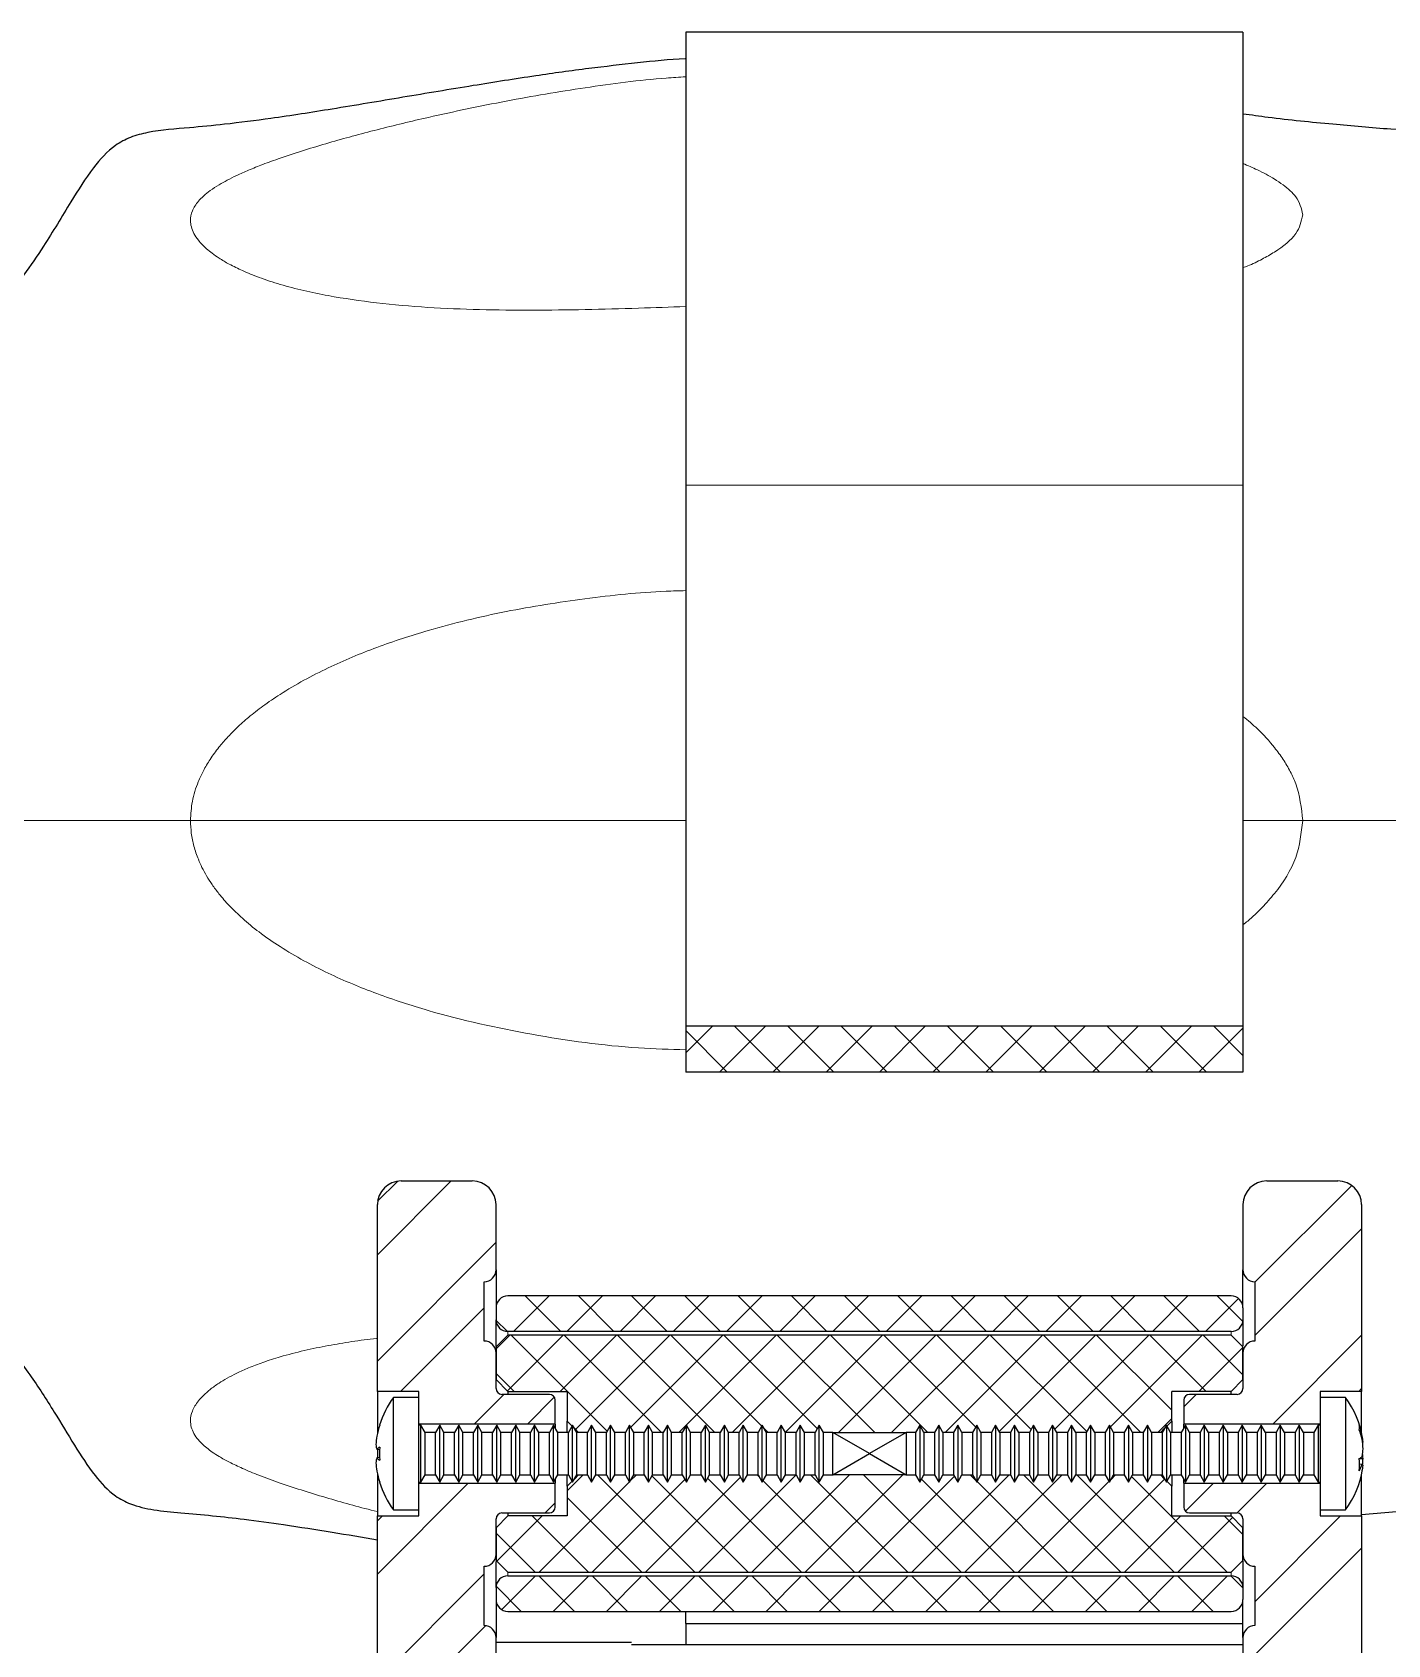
# Model space of a CAD drawing. Header units: millimetres. Extents: x 147 to 1155, y 137 to 770.
# Drawn here: x 946.9 to 1061.3, y 603.1 to 739.1 of the extents above; entities that cross this region are included whole.
import ezdxf

# ---------------------------------------------------------------- set-up
doc = ezdxf.new("R2010")
doc.units = ezdxf.units.MM
doc.linetypes.add('SLD-Solid', pattern=[0])
doc.layers.add('CHEIA', color=7, linetype='Continuous')

# ---------------------------------------------------------------- blocks, each defined once
blk = doc.blocks.new('SW_HATCH_0')
at = {"color": 0, "linetype": 'SLD-Solid', "lineweight": 18}
for p, q in [((17.83, 31.3), (20.08, 33.55)), ((21.34, 29.68), (17.83, 33.18)), ((20.69, 29.68), (24.57, 33.55)), ((25.83, 29.68), (21.96, 33.55)), ((25.19, 29.68), (29.06, 33.55)), ((30.32, 29.68), (26.45, 33.55)), ((29.68, 29.68), (33.55, 33.55)), ((34.81, 29.68), (30.94, 33.55)), ((34.17, 29.68), (38.04, 33.55)), ((39.3, 29.68), (35.43, 33.55)), ((38.66, 29.68), (42.53, 33.55)), ((43.79, 29.68), (39.92, 33.55)), ((43.15, 29.68), (47.02, 33.55)), ((48.28, 29.68), (44.41, 33.55)), ((47.64, 29.68), (51.51, 33.55)), ((52.77, 29.68), (48.9, 33.55)), ((52.13, 29.68), (56, 33.55)), ((57.26, 29.68), (53.39, 33.55)), ((56.62, 29.68), (60.49, 33.55)), ((61.75, 29.68), (57.88, 33.55)), ((61.11, 29.68), (64.83, 33.4)), ((64.83, 31.08), (62.37, 33.55)), ((-8.17, 14.28), (-1.95, 20.5)), ((-8.15, 18.79), (-6.46, 20.48)), ((65.83, 11.95), (74, 20.12)), ((65.83, 7.46), (74.83, 16.46)), ((-8.17, 5.3), (1.83, 15.3)), ((-6.23, 2.75), (0.83, 9.81)), ((3.31, 7.8), (6.31, 10.8)), ((7.29, 7.8), (4.29, 10.8)), ((7.8, 7.8), (10.8, 10.8)), ((11.78, 7.8), (8.78, 10.8)), ((12.29, 7.8), (15.29, 10.8)), ((16.27, 7.8), (13.27, 10.8)), ((16.78, 7.8), (19.78, 10.8)), ((20.76, 7.8), (17.76, 10.8)), ((21.27, 7.8), (24.27, 10.8)), ((25.25, 7.8), (22.25, 10.8)), ((25.76, 7.8), (28.76, 10.8)), ((29.74, 7.8), (26.74, 10.8)), ((30.25, 7.8), (33.25, 10.8)), ((34.23, 7.8), (31.23, 10.8)), ((34.74, 7.8), (37.74, 10.8)), ((38.72, 7.8), (35.72, 10.8)), ((39.23, 7.8), (42.23, 10.8)), ((43.21, 7.8), (40.21, 10.8)), ((43.72, 7.8), (46.72, 10.8)), ((47.7, 7.8), (44.7, 10.8)), ((48.21, 7.8), (51.21, 10.8)), ((52.19, 7.8), (49.19, 10.8)), ((52.7, 7.8), (55.7, 10.8)), ((56.68, 7.8), (53.68, 10.8)), ((57.19, 7.8), (60.19, 10.8)), ((61.17, 7.8), (58.17, 10.8)), ((61.68, 7.8), (64.46, 10.58)), ((64.82, 8.65), (62.66, 10.8)), ((2.8, 7.8), (1.83, 8.77)), ((1.83, 6.32), (3.01, 7.5)), ((2.79, 2.79), (7.5, 7.5)), ((11.2, -0.6), (3.1, 7.5)), ((7.24, 2.75), (11.99, 7.5)), ((15.8, -0.71), (7.59, 7.5)), ((8.53, -0.45), (16.48, 7.5)), ((20.29, -0.71), (12.08, 7.5)), ((13.19, -0.28), (20.97, 7.5)), ((24.25, -0.17), (16.57, 7.5)), ((17.25, -0.71), (25.46, 7.5)), ((28.93, -0.37), (21.06, 7.5)), ((21.74, -0.71), (29.95, 7.5)), ((33.8, -0.75), (25.55, 7.5)), ((26.24, -0.7), (34.44, 7.5)), ((38.25, -0.71), (30.04, 7.5)), ((30.68, -0.75), (38.93, 7.5)), ((42.28, -0.25), (34.53, 7.5)), ((35.17, -0.75), (43.42, 7.5)), ((46.97, -0.45), (39.02, 7.5)), ((39.7, -0.71), (47.91, 7.5)), ((51.66, -0.64), (43.51, 7.5)), ((44.27, -0.63), (52.4, 7.5)), ((56.21, -0.71), (48, 7.5)), ((48.96, -0.43), (56.89, 7.5)), ((58.83, 1.16), (52.49, 7.5)), ((53.65, -0.23), (61.38, 7.5)), ((61.73, 2.75), (56.98, 7.5)), ((64.83, 4.14), (61.47, 7.5)), ((67.35, 0), (74.83, 7.48)), ((61.12, 2.75), (64.83, 6.46)), ((3.36, 2.75), (1.83, 4.28)), ((74.59, 2.75), (74.83, 2.99)), ((0, 0), (2.5, 2.5)), ((4.49, 0), (6.75, 2.26)), ((59.83, 1.46), (60.87, 2.5)), ((57.66, -0.71), (58.83, 0.46)), ((24.78, -0.71), (24.45, -0.38)), ((42.74, -0.71), (42.7, -0.66)), ((53.17, -0.71), (53.28, -0.6)), ((-8.17, -12.66), (-0.51, -5)), ((5.46, -12.5), (13.08, -4.88)), ((7.83, -5.64), (9.18, -4.29)), ((9.95, -12.5), (17.77, -4.68)), ((18.61, -12.5), (10.4, -4.29)), ((13.13, -4.83), (13.67, -4.29)), ((14.44, -12.5), (22.45, -4.49)), ((23.1, -12.5), (14.99, -4.39)), ((18.93, -12.5), (27.14, -4.29)), ((27.59, -12.5), (19.67, -4.58)), ((23.42, -12.5), (31.67, -4.25)), ((24.03, -4.45), (23.87, -4.29)), ((32.08, -12.5), (24.36, -4.78)), ((27.91, -12.5), (36.16, -4.25)), ((36.57, -12.5), (28.36, -4.29)), ((32.4, -12.5), (40.49, -4.41)), ((41.06, -12.5), (32.81, -4.25)), ((36.89, -12.5), (45.1, -4.29)), ((45.55, -12.5), (37.71, -4.66)), ((41.38, -12.5), (49.59, -4.29)), ((42.27, -4.73), (41.83, -4.29)), ((50.04, -12.5), (42.4, -4.85)), ((45.87, -12.5), (53.53, -4.84)), ((54.53, -12.5), (46.32, -4.29)), ((50.36, -12.5), (58.22, -4.64)), ((59.02, -12.5), (50.81, -4.29)), ((53.71, -4.67), (54.08, -4.29)), ((63.51, -12.5), (55.44, -4.43)), ((59.99, -7.36), (62.35, -5)), ((64.34, -7.5), (66.84, -5)), ((5.97, -7.5), (6.83, -6.64)), ((14.12, -12.5), (7.83, -6.21)), ((-8.17, -8.17), (-7.75, -7.75)), ((1.9, -11.57), (5.72, -7.75)), ((9.63, -12.5), (4.88, -7.75)), ((54.85, -12.5), (59.6, -7.75)), ((59.34, -12.5), (63.96, -7.88)), ((64.83, -9.33), (63.25, -7.75)), ((65.83, -14.99), (73.07, -7.75)), ((5.14, -12.5), (1.83, -9.19)), ((64.83, -20.48), (74.83, -10.48)), ((-8.17, -21.64), (0.83, -12.64)), ((2.31, -15.65), (5.16, -12.8)), ((8.44, -15.8), (5.44, -12.8)), ((6.65, -15.8), (9.65, -12.8)), ((12.93, -15.8), (9.93, -12.8)), ((11.14, -15.8), (14.14, -12.8)), ((17.42, -15.8), (14.42, -12.8)), ((15.63, -15.8), (18.63, -12.8)), ((21.91, -15.8), (18.91, -12.8)), ((20.12, -15.8), (23.12, -12.8)), ((26.4, -15.8), (23.4, -12.8)), ((24.61, -15.8), (27.61, -12.8)), ((30.89, -15.8), (27.89, -12.8)), ((29.1, -15.8), (32.1, -12.8)), ((35.38, -15.8), (32.38, -12.8)), ((33.59, -15.8), (36.59, -12.8)), ((39.87, -15.8), (36.87, -12.8)), ((38.08, -15.8), (41.08, -12.8)), ((44.36, -15.8), (41.36, -12.8)), ((42.57, -15.8), (45.57, -12.8)), ((48.85, -15.8), (45.85, -12.8)), ((47.06, -15.8), (50.06, -12.8)), ((53.34, -15.8), (50.34, -12.8)), ((51.55, -15.8), (54.55, -12.8)), ((57.83, -15.8), (54.83, -12.8)), ((56.04, -15.8), (59.04, -12.8)), ((62.32, -15.8), (59.32, -12.8)), ((60.53, -15.8), (63.53, -12.8)), ((64.83, -13.82), (63.81, -12.8)), ((3.95, -15.8), (1.84, -13.69)), ((-8.17, -26.13), (0.95, -17.01)), ((64.83, -29.46), (74.83, -19.46)), ((64.83, -33.95), (74.83, -23.95)), ((-8.17, -35.11), (1.83, -25.11)), ((-8.17, -39.6), (1.83, -29.6)), ((64.83, -42.93), (74.83, -32.93)), ((64.83, -47.42), (74.83, -37.42)), ((-8.17, -48.58), (1.83, -38.58)), ((-8.17, -53.07), (1.83, -43.07)), ((65.83, -55.4), (74.83, -46.4)), ((64.83, -60.89), (74.83, -50.89)), ((-8.17, -62.05), (1.83, -52.05)), ((1.83, -56.54), (3.25, -55.12)), ((5.86, -58.12), (2.86, -55.12)), ((4.74, -58.12), (7.74, -55.12)), ((10.35, -58.12), (7.35, -55.12)), ((9.23, -58.12), (12.23, -55.12)), ((14.84, -58.12), (11.84, -55.12)), ((13.72, -58.12), (16.72, -55.12)), ((19.33, -58.12), (16.33, -55.12)), ((18.21, -58.12), (21.21, -55.12)), ((23.82, -58.12), (20.82, -55.12)), ((22.7, -58.12), (25.7, -55.12)), ((28.31, -58.12), (25.31, -55.12)), ((27.19, -58.12), (30.19, -55.12)), ((32.8, -58.12), (29.8, -55.12)), ((31.68, -58.12), (34.68, -55.12)), ((37.29, -58.12), (34.29, -55.12)), ((36.17, -58.12), (39.17, -55.12)), ((41.78, -58.12), (38.78, -55.12)), ((40.66, -58.12), (43.66, -55.12)), ((46.27, -58.12), (43.27, -55.12)), ((45.15, -58.12), (48.15, -55.12)), ((50.76, -58.12), (47.76, -55.12)), ((49.64, -58.12), (52.64, -55.12)), ((55.25, -58.12), (52.25, -55.12)), ((54.13, -58.12), (57.13, -55.12)), ((59.74, -58.12), (56.74, -55.12)), ((58.62, -58.12), (61.62, -55.12)), ((64.17, -58.06), (61.23, -55.12)), ((63.11, -58.12), (64.83, -56.4)), ((-4.8, -63.17), (0.83, -57.54)), ((1.83, -61.03), (4.44, -58.42)), ((4.18, -63.17), (8.93, -58.42)), ((14.35, -66.61), (6.16, -58.42)), ((7.83, -64.01), (13.42, -58.42)), ((10.05, -66.29), (17.91, -58.42)), ((18.86, -66.63), (10.65, -58.42)), ((14.73, -66.09), (22.4, -58.42)), ((23.35, -66.63), (15.14, -58.42)), ((18.68, -66.63), (26.89, -58.42)), ((27.4, -66.18), (19.63, -58.42)), ((23.17, -66.63), (31.38, -58.42)), ((32.37, -66.67), (24.12, -58.42)), ((27.78, -66.52), (35.87, -58.42)), ((36.82, -66.63), (28.61, -58.42)), ((32.11, -66.67), (40.36, -58.42)), ((40.75, -66.06), (33.1, -58.42)), ((36.64, -66.63), (44.85, -58.42)), ((45.43, -66.26), (37.59, -58.42)), ((41.13, -66.63), (49.34, -58.42)), ((50.12, -66.46), (42.08, -58.42)), ((45.81, -66.44), (53.83, -58.42)), ((54.78, -66.63), (46.57, -58.42)), ((50.5, -66.24), (58.32, -58.42)), ((58.57, -65.93), (51.06, -58.42)), ((55.19, -66.05), (62.81, -58.42)), ((60.3, -63.17), (55.55, -58.42)), ((64.31, -62.69), (60.04, -58.42)), ((6.42, -63.17), (2.25, -59)), ((62.55, -63.17), (64.83, -60.89)), ((71.53, -63.17), (74.83, -59.87)), ((1.43, -65.92), (3.93, -63.42)), ((59.83, -65.89), (62.3, -63.42)), ((68.78, -65.92), (71.33, -63.37)), ((5.92, -65.92), (6.83, -65.01)), ((9.66, -66.41), (7.83, -64.58)), ((14.19, -66.63), (14.54, -66.28)), ((41.31, -66.63), (40.87, -66.18)), ((54.6, -66.63), (55.11, -66.12)), ((6.89, -78.42), (14.62, -70.69)), ((7.83, -72.99), (10.61, -70.21)), ((17.18, -78.42), (8.97, -70.21)), ((11.38, -78.42), (19.3, -70.5)), ((21.67, -78.42), (13.46, -70.21)), ((14.96, -70.35), (15.1, -70.21)), ((15.87, -78.42), (23.99, -70.3)), ((26.16, -78.42), (18.14, -70.4)), ((20.36, -78.42), (28.57, -70.21)), ((30.65, -78.42), (22.82, -70.59)), ((24.85, -78.42), (33.1, -70.17)), ((27.42, -70.7), (26.93, -70.21)), ((29.34, -78.42), (37.34, -70.42)), ((39.63, -78.42), (31.38, -70.17)), ((33.83, -78.42), (42.03, -70.23)), ((44.12, -78.42), (35.87, -70.17)), ((38.32, -78.42), (46.53, -70.21)), ((40.44, -70.25), (40.4, -70.21)), ((48.61, -78.42), (40.86, -70.67)), ((42.81, -78.42), (51.02, -70.21)), ((53.1, -78.42), (44.89, -70.21)), ((47.3, -78.42), (55.07, -70.65)), ((57.59, -78.42), (49.38, -70.21)), ((62.08, -78.42), (53.9, -70.24)), ((-8.17, -80.01), (0.92, -70.92)), ((-4.67, -72.02), (-3.57, -70.92)), ((35.14, -78.42), (27.51, -70.79)), ((51.79, -78.42), (58.83, -71.38)), ((61.28, -73.42), (63.78, -70.92)), ((64.83, -74.36), (68.27, -70.92)), ((-8.17, -75.52), (-6.32, -73.67)), ((2.62, -78.21), (7.15, -73.67)), ((8.2, -78.42), (3.45, -73.67)), ((12.69, -78.42), (7.83, -73.56)), ((56.28, -78.42), (61.03, -73.67)), ((60.77, -78.42), (64.68, -74.52)), ((64.83, -76.68), (61.82, -73.67)), ((65.83, -82.34), (74.5, -73.67)), ((3.71, -78.42), (1.83, -76.54)), ((3.59, -81.72), (6.59, -78.72)), ((7.01, -81.72), (4.01, -78.72)), ((8.08, -81.72), (11.08, -78.72)), ((11.5, -81.72), (8.5, -78.72)), ((12.57, -81.72), (15.57, -78.72)), ((15.99, -81.72), (12.99, -78.72)), ((17.06, -81.72), (20.06, -78.72)), ((20.48, -81.72), (17.48, -78.72)), ((21.55, -81.72), (24.55, -78.72)), ((24.97, -81.72), (21.97, -78.72)), ((26.04, -81.72), (29.04, -78.72)), ((29.46, -81.72), (26.46, -78.72)), ((30.53, -81.72), (33.53, -78.72)), ((33.95, -81.72), (30.95, -78.72)), ((35.02, -81.72), (38.02, -78.72)), ((38.44, -81.72), (35.44, -78.72)), ((39.51, -81.72), (42.51, -78.72)), ((42.93, -81.72), (39.93, -78.72)), ((44, -81.72), (47, -78.72)), ((47.42, -81.72), (44.42, -78.72)), ((48.49, -81.72), (51.49, -78.72)), ((51.91, -81.72), (48.91, -78.72)), ((52.98, -81.72), (55.98, -78.72)), ((56.4, -81.72), (53.4, -78.72)), ((57.47, -81.72), (60.47, -78.72)), ((60.89, -81.72), (57.89, -78.72)), ((64.76, -81.1), (62.38, -78.72)), ((64.83, -87.83), (74.83, -77.83)), ((-8.15, -88.98), (0.83, -79.99)), ((61.96, -81.72), (64.6, -79.08)), ((2.44, -81.64), (1.91, -81.11)), ((19.95, -83.32), (21.55, -81.72)), ((22.08, -83.32), (20.48, -81.72)), ((24.44, -83.32), (26.04, -81.72)), ((26.57, -83.32), (24.97, -81.72)), ((28.93, -83.32), (30.53, -81.72)), ((31.06, -83.32), (29.46, -81.72)), ((33.42, -83.32), (35.02, -81.72)), ((35.55, -83.32), (33.95, -81.72)), ((37.91, -83.32), (39.51, -81.72)), ((40.04, -83.32), (38.44, -81.72)), ((42.4, -83.32), (44, -81.72)), ((44.53, -83.32), (42.93, -81.72)), ((46.89, -83.32), (48.49, -81.72)), ((49.02, -83.32), (47.42, -81.72)), ((51.38, -83.32), (52.98, -81.72)), ((53.51, -83.32), (51.91, -81.72)), ((55.87, -83.32), (57.47, -81.72)), ((58, -83.32), (56.4, -81.72)), ((60.36, -83.32), (61.96, -81.72)), ((62.49, -83.32), (60.89, -81.72)), ((-5.41, -90.72), (1.76, -83.55)), ((70.92, -90.72), (74.83, -86.81))]:
    blk.add_line(p, q, dxfattribs=at)

msp = doc.modelspace()

# ---------------------------------------------------------------- linework, layer by layer
at = {"color": 8, "linetype": 'SLD-Solid', "lineweight": 18}
for p, q in [((1002.05, 700.885), (1049.05, 700.885)), ((1054.09, 672.591), (1049.05, 672.591)), ((987.05, 629.492), (987.05, 629.192)), ((1048.05, 629.192), (1048.05, 629.492)), ((987.05, 609.192), (987.05, 608.892)), ((1048.05, 608.892), (1048.05, 609.192))]:
    msp.add_line(p, q, dxfattribs=at)
for points, knots in [([(1002.05, 735.318), (1001.502, 735.284), (998.661, 735.11), (993.596, 734.433), (986.894, 733.309), (981.779, 732.233), (978.179, 731.394), (976.036, 730.864), (973.958, 730.319), (971.91, 729.744), (969.872, 729.131), (968.009, 728.52), (966.44, 727.953), (965.219, 727.466), (964.216, 727.022), (963.393, 726.612), (962.64, 726.19), (961.966, 725.748), (961.384, 725.28), (960.83, 724.715), (960.398, 724.029), (960.245, 723.291), (960.334, 722.65), (960.556, 722.091), (960.881, 721.598), (961.258, 721.17), (961.647, 720.8), (962.124, 720.414), (962.753, 719.976), (963.592, 719.481), (964.713, 718.93), (966.142, 718.351), (968.51, 717.576), (971.815, 716.824), (976.002, 716.213), (981.705, 715.717), (989.078, 715.578), (996.369, 715.735), (1000.726, 715.892), (1002.05, 715.939)], [0, 0, 0, 0, 0.0166663, 0.0864477, 0.1550484, 0.2237325, 0.2467601, 0.2698938, 0.2928416, 0.314695, 0.3381218, 0.3622524, 0.3802701, 0.3957863, 0.4092637, 0.4210576, 0.4314368, 0.4442761, 0.4556821, 0.4659004, 0.4835965, 0.5001718, 0.5110406, 0.5222974, 0.5341534, 0.5417046, 0.5498807, 0.5587735, 0.5685015, 0.5818242, 0.5973926, 0.615796, 0.637852, 0.6847732, 0.7295923, 0.7757818, 0.8674511, 0.9597125, 1, 1, 1, 1]), ([(1054.09, 723.665), (1053.975, 724.193), (1053.819, 724.907), (1053.038, 725.719), (1052.436, 726.219), (1051.533, 726.818), (1050.419, 727.425), (1049.462, 727.828), (1049.05, 728.002)], [0, 0, 0, 0, 0.3030684, 0.4106394, 0.5236965, 0.6435269, 0.84676, 1, 1, 1, 1]), ([(1049.05, 719.21), (1049.185, 719.262), (1049.754, 719.479), (1050.657, 719.92), (1052.151, 720.776), (1053.706, 722.003), (1053.967, 723.132), (1054.09, 723.665)], [0, 0, 0, 0, 0.0491907, 0.2078758, 0.3590783, 0.6975728, 1, 1, 1, 1]), ([(1002.05, 691.979), (1001.497, 691.965), (998.65, 691.895), (993.58, 691.35), (986.877, 690.3), (981.758, 689.067), (978.154, 687.955), (976.011, 687.208), (973.921, 686.388), (971.864, 685.468), (969.829, 684.435), (967.988, 683.351), (966.439, 682.293), (965.222, 681.344), (964.216, 680.447), (963.384, 679.599), (962.627, 678.718), (961.953, 677.793), (961.374, 676.819), (960.828, 675.653), (960.381, 674.252), (960.315, 673.133), (960.282, 672.591)], [0, 0, 0, 0, 0.0336269, 0.1732432, 0.3104221, 0.4477546, 0.4941045, 0.5403715, 0.5859804, 0.6307214, 0.6774699, 0.7246826, 0.7604118, 0.7913435, 0.8183765, 0.8422143, 0.8633983, 0.8889124, 0.9116384, 0.9320828, 0.9671337, 1, 1, 1, 1]), ([(1054.09, 672.591), (1053.975, 673.651), (1053.82, 675.087), (1053.042, 676.745), (1052.442, 677.766), (1051.543, 678.989), (1050.428, 680.233), (1049.467, 681.03), (1049.05, 681.376)], [0, 0, 0, 0, 0.3023426, 0.4097138, 0.5225373, 0.6420726, 0.8447262, 1, 1, 1, 1]), ([(960.282, 672.59), (959.636, 672.59), (958.421, 672.59), (956.7, 672.59), (955.162, 672.59), (953.604, 672.589), (952.1, 672.589), (950.495, 672.589), (948.732, 672.588), (946.585, 672.588), (943.936, 672.587), (940.508, 672.587), (936.419, 672.586), (931.795, 672.585), (926.981, 672.588), (923.837, 672.548), (922.306, 672.528)], [0, 0, 0, 0, 0.0366036, 0.0687358, 0.0977221, 0.1257894, 0.1677111, 0.2214004, 0.2910673, 0.3627401, 0.4434384, 0.5329364, 0.6341783, 0.7501387, 0.8783071, 1, 1, 1, 1]), ([(1002.05, 672.591), (1001.464, 672.591), (999.186, 672.591), (995.102, 672.591), (989.559, 672.591), (983.533, 672.591), (977.697, 672.591), (972.512, 672.591), (968.412, 672.59), (965.082, 672.59), (962.473, 672.59), (960.954, 672.59), (960.282, 672.59)], [0, 0, 0, 0, 0.0417477, 0.1623544, 0.2921646, 0.4394011, 0.5962976, 0.7130902, 0.8132493, 0.8915247, 0.9520422, 1, 1, 1, 1]), ([(960.282, 672.59), (960.297, 672.232), (960.325, 671.503), (960.555, 670.403), (960.877, 669.443), (961.254, 668.615), (961.642, 667.902), (962.118, 667.159), (962.749, 666.313), (963.591, 665.352), (964.714, 664.265), (966.142, 663.098), (968.506, 661.462), (971.818, 659.672), (976.022, 657.924), (981.726, 656.059), (989.09, 654.444), (996.368, 653.424), (1000.726, 653.296), (1002.05, 653.257)], [0, 0, 0, 0, 0.0217533, 0.0442713, 0.0679806, 0.0831159, 0.0994786, 0.1172566, 0.136691, 0.1635629, 0.1947866, 0.2315361, 0.2754222, 0.3693474, 0.4596916, 0.5523195, 0.7348394, 0.9194032, 1, 1, 1, 1]), ([(1049.05, 663.793), (1049.186, 663.899), (1049.756, 664.347), (1050.658, 665.221), (1052.152, 666.904), (1053.705, 669.29), (1053.967, 671.533), (1054.09, 672.591)], [0, 0, 0, 0, 0.0494907, 0.2081137, 0.3589609, 0.6975853, 1, 1, 1, 1]), ([(1103.899, 672.587), (1101.749, 672.587), (1097.756, 672.587), (1092.209, 672.588), (1087.509, 672.589), (1083.578, 672.589), (1080.154, 672.59), (1077.252, 672.59), (1074.861, 672.59), (1073.136, 672.59), (1071.701, 672.591), (1070.472, 672.591), (1069.171, 672.591), (1067.977, 672.591), (1066.721, 672.591), (1065.342, 672.591), (1062.881, 672.591), (1059.107, 672.591), (1055.855, 672.591), (1054.09, 672.591)], [0, 0, 0, 0, 0.137587, 0.2556088, 0.3556659, 0.4393586, 0.5082872, 0.5761233, 0.6265149, 0.6625863, 0.6874627, 0.7186338, 0.7401959, 0.7607422, 0.7819827, 0.8052951, 0.8318241, 0.9087285, 1, 1, 1, 1]), ([(976.05, 628.92), (976.027, 628.918), (975.295, 628.844), (973.907, 628.649), (971.862, 628.314), (969.84, 627.896), (967.997, 627.418), (966.442, 626.918), (965.221, 626.452), (964.215, 626.001), (963.387, 625.569), (962.632, 625.115), (961.959, 624.635), (961.38, 624.129), (960.83, 623.526), (960.4, 622.808), (960.246, 622.061), (960.331, 621.426), (960.555, 620.88), (960.882, 620.411), (961.262, 620.01), (961.652, 619.666), (962.132, 619.308), (962.761, 618.904), (963.598, 618.444), (964.713, 617.914), (966.141, 617.324), (968.526, 616.453), (971.86, 615.425), (974.644, 614.642), (976.045, 614.305), (976.05, 614.304)], [0, 0, 0, 0, 0.00163846, 0.05126235, 0.0989663, 0.14942528, 0.2008887, 0.23989404, 0.2735682, 0.30290471, 0.32867426, 0.3514649, 0.3791963, 0.40386925, 0.42602292, 0.46407541, 0.49973382, 0.52354584, 0.54821466, 0.57420521, 0.59061605, 0.60841831, 0.62780777, 0.64904038, 0.67765698, 0.71129155, 0.75121794, 0.79922418, 0.90241123, 0.99964873, 1, 1, 1, 1])]:
    msp.add_open_spline(points, degree=3, knots=knots, dxfattribs=at)
at = {"layer": 'CHEIA', "color": 3}
for p, q in [((1049.05, 739.075), (1002.05, 739.075)), ((1002.05, 739.075), (1002.05, 700.885)), ((1049.05, 739.075), (1049.05, 700.885)), ((1002.05, 700.885), (1002.05, 655.237)), ((1049.05, 700.885), (1049.05, 655.237)), ((1049.05, 655.237), (1002.05, 655.237)), ((1002.05, 655.237), (1002.05, 651.367)), ((1049.05, 655.237), (1049.05, 651.367)), ((1049.05, 651.367), (1002.05, 651.367)), ((978.05, 642.192), (984.05, 642.192)), ((1051.05, 642.192), (1057.05, 642.192)), ((976.05, 624.442), (976.05, 640.192)), ((986.05, 634.692), (986.05, 640.192)), ((1049.05, 640.192), (1049.05, 634.692)), ((1059.05, 640.192), (1059.05, 624.442)), ((986.05, 634.692), (986.05, 631.41)), ((1049.05, 631.492), (1049.05, 634.692)), ((985.05, 628.692), (985.05, 633.692)), ((1048.05, 632.492), (987.05, 632.492)), ((1050.05, 633.692), (1050.05, 628.692)), ((986.05, 631.492), (986.05, 630.492)), ((1049.05, 631.492), (1049.05, 630.492)), ((986.05, 628.242), (986.05, 630.492)), ((1049.05, 630.492), (1049.05, 628.285)), ((987.05, 629.192), (986.05, 628.192)), ((1048.05, 629.492), (987.05, 629.492)), ((1048.05, 629.192), (987.05, 629.192)), ((1049.05, 628.192), (1048.05, 629.192)), ((986.05, 628.192), (986.05, 625.442)), ((986.05, 624.692), (986.05, 627.692)), ((1049.05, 625.442), (1049.05, 628.192)), ((1049.05, 627.692), (1049.05, 624.692)), ((979.55, 624.442), (976.05, 624.442)), ((976.05, 624.442), (976.05, 620.921)), ((979.55, 623.942), (979.55, 624.442)), ((986.05, 625.442), (987.05, 624.442)), ((987.05, 624.442), (987.05, 624.192)), ((987.05, 624.442), (992.05, 624.442)), ((992.05, 624.442), (992.05, 621.942)), ((1048.05, 624.442), (1043.05, 624.442)), ((1043.05, 621.942), (1043.05, 624.442)), ((1048.05, 624.442), (1049.05, 625.442)), ((1048.05, 624.192), (1048.05, 624.442)), ((1059.05, 624.442), (1055.55, 624.442)), ((1055.55, 624.442), (1055.55, 623.942)), ((1059.05, 620.969), (1059.05, 624.442)), ((979.55, 623.942), (977.413, 623.942)), ((977.413, 619.192), (977.413, 623.942)), ((979.55, 619.192), (979.55, 623.942)), ((990.55, 624.192), (986.55, 624.192)), ((991.05, 621.692), (991.05, 623.692)), ((1044.05, 623.692), (1044.05, 621.692)), ((1048.55, 624.192), (1044.55, 624.192)), ((1057.687, 623.942), (1055.55, 623.942)), ((1055.55, 623.942), (1055.55, 614.442)), ((1057.687, 623.942), (1057.687, 614.442)), ((976.242, 621.6), (976.222, 621.602)), ((991.05, 621.692), (979.55, 621.692)), ((979.71, 621.592), (979.55, 621.592)), ((980.062, 620.982), (979.71, 621.592)), ((979.71, 619.192), (979.71, 621.592)), ((981.31, 621.592), (980.958, 620.982)), ((981.662, 620.982), (981.31, 621.592)), ((981.31, 619.192), (981.31, 621.592)), ((982.91, 621.592), (982.558, 620.982)), ((983.262, 620.982), (982.91, 621.592)), ((982.91, 619.192), (982.91, 621.592)), ((984.51, 621.592), (984.158, 620.982)), ((984.862, 620.982), (984.51, 621.592)), ((984.51, 619.192), (984.51, 621.592)), ((986.11, 621.592), (985.758, 620.982)), ((986.462, 620.982), (986.11, 621.592)), ((986.11, 619.192), (986.11, 621.592)), ((987.71, 621.592), (987.358, 620.982)), ((988.062, 620.982), (987.71, 621.592)), ((987.71, 619.192), (987.71, 621.592)), ((989.31, 621.592), (988.958, 620.982)), ((989.662, 620.982), (989.31, 621.592)), ((989.31, 619.192), (989.31, 621.592)), ((990.91, 621.592), (990.558, 620.982)), ((991.262, 620.982), (990.91, 621.592)), ((990.91, 619.192), (990.91, 621.592)), ((991.05, 621.692), (991.05, 621.349)), ((992.05, 621.942), (992.47, 621.522)), ((992.05, 620.982), (992.05, 621.942)), ((992.51, 621.592), (992.158, 620.982)), ((992.862, 620.982), (992.51, 621.592)), ((992.51, 619.192), (992.51, 621.592)), ((994.11, 621.592), (993.758, 620.982)), ((994.462, 620.982), (994.11, 621.592)), ((994.11, 619.192), (994.11, 621.592)), ((995.71, 621.592), (995.358, 620.982)), ((996.062, 620.982), (995.71, 621.592)), ((995.71, 619.192), (995.71, 621.592)), ((997.31, 621.592), (996.958, 620.982)), ((997.662, 620.982), (997.31, 621.592)), ((997.31, 619.192), (997.31, 621.592)), ((998.91, 621.592), (998.558, 620.982)), ((999.262, 620.982), (998.91, 621.592)), ((998.91, 619.192), (998.91, 621.592)), ((1000.51, 621.592), (1000.158, 620.982)), ((1000.862, 620.982), (1000.51, 621.592)), ((1000.51, 619.192), (1000.51, 621.592)), ((1002.11, 621.592), (1001.758, 620.982)), ((1002.462, 620.982), (1002.11, 621.592)), ((1002.11, 619.192), (1002.11, 621.592)), ((1003.71, 621.592), (1003.358, 620.982)), ((1004.062, 620.982), (1003.71, 621.592)), ((1003.71, 619.192), (1003.71, 621.592)), ((1005.31, 621.592), (1004.958, 620.982)), ((1005.662, 620.982), (1005.31, 621.592)), ((1005.31, 619.192), (1005.31, 621.592)), ((1006.91, 621.592), (1006.558, 620.982)), ((1007.262, 620.982), (1006.91, 621.592)), ((1006.91, 619.192), (1006.91, 621.592)), ((1008.51, 621.592), (1008.158, 620.982)), ((1008.862, 620.982), (1008.51, 621.592)), ((1008.51, 619.192), (1008.51, 621.592)), ((1010.11, 621.592), (1009.758, 620.982)), ((1010.462, 620.982), (1010.11, 621.592)), ((1010.11, 619.192), (1010.11, 621.592)), ((1011.71, 621.592), (1011.358, 620.982)), ((1012.062, 620.982), (1011.71, 621.592)), ((1011.71, 619.192), (1011.71, 621.592)), ((1013.31, 621.592), (1012.958, 620.982)), ((1013.662, 620.982), (1013.31, 621.592)), ((1013.31, 619.192), (1013.31, 621.592)), ((1021.79, 621.592), (1021.438, 620.982)), ((1022.142, 620.982), (1021.79, 621.592)), ((1021.79, 621.592), (1021.79, 616.792)), ((1023.39, 621.592), (1023.038, 620.982)), ((1023.742, 620.982), (1023.39, 621.592)), ((1023.39, 621.592), (1023.39, 616.792)), ((1024.99, 621.592), (1024.638, 620.982)), ((1025.342, 620.982), (1024.99, 621.592)), ((1024.99, 621.592), (1024.99, 616.792)), ((1026.59, 621.592), (1026.238, 620.982)), ((1026.942, 620.982), (1026.59, 621.592)), ((1026.59, 621.592), (1026.59, 616.792)), ((1028.19, 621.592), (1027.838, 620.982)), ((1028.542, 620.982), (1028.19, 621.592)), ((1028.19, 621.592), (1028.19, 616.792)), ((1029.79, 621.592), (1029.438, 620.982)), ((1030.142, 620.982), (1029.79, 621.592)), ((1029.79, 621.592), (1029.79, 616.792)), ((1031.39, 621.592), (1031.038, 620.982)), ((1031.742, 620.982), (1031.39, 621.592)), ((1031.39, 621.592), (1031.39, 616.792)), ((1032.99, 621.592), (1032.638, 620.982)), ((1033.342, 620.982), (1032.99, 621.592)), ((1032.99, 621.592), (1032.99, 616.792)), ((1034.59, 621.592), (1034.238, 620.982)), ((1034.942, 620.982), (1034.59, 621.592)), ((1034.59, 621.592), (1034.59, 616.792)), ((1036.19, 621.592), (1035.838, 620.982)), ((1036.542, 620.982), (1036.19, 621.592)), ((1036.19, 621.592), (1036.19, 616.792)), ((1037.79, 621.592), (1037.438, 620.982)), ((1038.142, 620.982), (1037.79, 621.592)), ((1037.79, 621.592), (1037.79, 616.792)), ((1039.39, 621.592), (1039.038, 620.982)), ((1039.742, 620.982), (1039.39, 621.592)), ((1039.39, 621.592), (1039.39, 616.792)), ((1040.99, 621.592), (1040.638, 620.982)), ((1041.342, 620.982), (1040.99, 621.592)), ((1040.99, 621.592), (1040.99, 616.792)), ((1042.59, 621.592), (1042.238, 620.982)), ((1042.942, 620.982), (1042.59, 621.592)), ((1042.59, 621.592), (1042.59, 616.792)), ((1042.63, 621.522), (1043.05, 621.942)), ((1043.05, 621.942), (1043.05, 620.982)), ((1044.19, 621.592), (1043.838, 620.982)), ((1044.05, 621.349), (1044.05, 621.692)), ((1055.55, 621.692), (1044.05, 621.692)), ((1044.542, 620.982), (1044.19, 621.592)), ((1044.19, 621.592), (1044.19, 616.792)), ((1045.79, 621.592), (1045.438, 620.982)), ((1046.142, 620.982), (1045.79, 621.592)), ((1045.79, 621.592), (1045.79, 616.792)), ((1047.39, 621.592), (1047.038, 620.982)), ((1047.742, 620.982), (1047.39, 621.592)), ((1047.39, 621.592), (1047.39, 616.792)), ((1048.99, 621.592), (1048.638, 620.982)), ((1049.342, 620.982), (1048.99, 621.592)), ((1048.99, 621.592), (1048.99, 616.792)), ((1050.59, 621.592), (1050.238, 620.982)), ((1050.942, 620.982), (1050.59, 621.592)), ((1050.59, 621.592), (1050.59, 616.792)), ((1052.19, 621.592), (1051.838, 620.982)), ((1052.542, 620.982), (1052.19, 621.592)), ((1052.19, 621.592), (1052.19, 616.792)), ((1053.79, 621.592), (1053.438, 620.982)), ((1054.142, 620.982), (1053.79, 621.592)), ((1053.79, 621.592), (1053.79, 616.792)), ((1055.39, 621.592), (1055.038, 620.982)), ((1055.55, 621.592), (1055.39, 621.592)), ((1055.39, 621.592), (1055.39, 616.792)), ((980.958, 620.982), (980.062, 620.982)), ((980.062, 619.192), (980.062, 620.982)), ((980.958, 619.192), (980.958, 620.982)), ((982.558, 620.982), (981.662, 620.982)), ((981.662, 619.192), (981.662, 620.982)), ((982.558, 619.192), (982.558, 620.982)), ((984.158, 620.982), (983.262, 620.982)), ((983.262, 619.192), (983.262, 620.982)), ((984.158, 619.192), (984.158, 620.982)), ((985.758, 620.982), (984.862, 620.982)), ((984.862, 619.192), (984.862, 620.982)), ((985.758, 619.192), (985.758, 620.982)), ((987.358, 620.982), (986.462, 620.982)), ((986.462, 619.192), (986.462, 620.982)), ((987.358, 619.192), (987.358, 620.982)), ((988.958, 620.982), (988.062, 620.982)), ((988.062, 619.192), (988.062, 620.982)), ((988.958, 619.192), (988.958, 620.982)), ((990.558, 620.982), (989.662, 620.982)), ((989.662, 619.192), (989.662, 620.982)), ((990.558, 619.192), (990.558, 620.982)), ((992.158, 620.982), (991.262, 620.982)), ((991.262, 619.192), (991.262, 620.982)), ((992.158, 619.192), (992.158, 620.982)), ((992.66, 621.331), (993.01, 620.982)), ((993.758, 620.982), (992.862, 620.982)), ((992.862, 619.192), (992.862, 620.982)), ((993.758, 619.192), (993.758, 620.982)), ((995.358, 620.982), (994.462, 620.982)), ((994.462, 619.192), (994.462, 620.982)), ((995.358, 619.192), (995.358, 620.982)), ((996.958, 620.982), (996.062, 620.982)), ((996.062, 619.192), (996.062, 620.982)), ((996.958, 619.192), (996.958, 620.982)), ((998.558, 620.982), (997.662, 620.982)), ((997.662, 619.192), (997.662, 620.982)), ((998.558, 619.192), (998.558, 620.982)), ((1000.158, 620.982), (999.262, 620.982)), ((999.262, 619.192), (999.262, 620.982)), ((1000.158, 619.192), (1000.158, 620.982)), ((1001.758, 620.982), (1000.862, 620.982)), ((1000.862, 619.192), (1000.862, 620.982)), ((1001.758, 619.192), (1001.758, 620.982)), ((1003.358, 620.982), (1002.462, 620.982)), ((1002.462, 619.192), (1002.462, 620.982)), ((1003.358, 619.192), (1003.358, 620.982)), ((1004.958, 620.982), (1004.062, 620.982)), ((1004.062, 619.192), (1004.062, 620.982)), ((1004.958, 619.192), (1004.958, 620.982)), ((1006.558, 620.982), (1005.662, 620.982)), ((1005.662, 619.192), (1005.662, 620.982)), ((1006.558, 619.192), (1006.558, 620.982)), ((1008.158, 620.982), (1007.262, 620.982)), ((1007.262, 619.192), (1007.262, 620.982)), ((1008.158, 619.192), (1008.158, 620.982)), ((1009.758, 620.982), (1008.862, 620.982)), ((1008.862, 619.192), (1008.862, 620.982)), ((1009.758, 619.192), (1009.758, 620.982)), ((1011.358, 620.982), (1010.462, 620.982)), ((1010.462, 619.192), (1010.462, 620.982)), ((1011.358, 619.192), (1011.358, 620.982)), ((1012.958, 620.982), (1012.062, 620.982)), ((1012.062, 619.192), (1012.062, 620.982)), ((1012.958, 619.192), (1012.958, 620.982)), ((1014.45, 620.982), (1013.662, 620.982)), ((1013.662, 619.192), (1013.662, 620.982)), ((1017.55, 619.192), (1014.45, 620.982)), ((1014.45, 619.192), (1014.45, 620.982)), ((1020.581, 620.942), (1014.519, 620.942)), ((1020.65, 620.982), (1017.55, 619.192)), ((1021.438, 620.982), (1020.65, 620.982)), ((1020.65, 620.982), (1020.65, 617.402)), ((1021.438, 620.982), (1021.438, 617.402)), ((1023.038, 620.982), (1022.142, 620.982)), ((1022.142, 620.982), (1022.142, 617.402)), ((1023.038, 620.982), (1023.038, 617.402)), ((1024.638, 620.982), (1023.742, 620.982)), ((1023.742, 620.982), (1023.742, 617.402)), ((1024.638, 620.982), (1024.638, 617.402)), ((1026.238, 620.982), (1025.342, 620.982)), ((1025.342, 620.982), (1025.342, 617.402)), ((1026.238, 620.982), (1026.238, 617.402)), ((1027.838, 620.982), (1026.942, 620.982)), ((1026.942, 620.982), (1026.942, 617.402)), ((1027.838, 620.982), (1027.838, 617.402)), ((1029.438, 620.982), (1028.542, 620.982)), ((1028.542, 620.982), (1028.542, 617.402)), ((1029.438, 620.982), (1029.438, 617.402)), ((1031.038, 620.982), (1030.142, 620.982)), ((1030.142, 620.982), (1030.142, 617.402)), ((1031.038, 620.982), (1031.038, 617.402)), ((1032.638, 620.982), (1031.742, 620.982)), ((1031.742, 620.982), (1031.742, 617.402)), ((1032.638, 620.982), (1032.638, 617.402)), ((1034.238, 620.982), (1033.342, 620.982)), ((1033.342, 620.982), (1033.342, 617.402)), ((1034.238, 620.982), (1034.238, 617.402)), ((1035.838, 620.982), (1034.942, 620.982)), ((1034.942, 620.982), (1034.942, 617.402)), ((1035.838, 620.982), (1035.838, 617.402)), ((1037.438, 620.982), (1036.542, 620.982)), ((1036.542, 620.982), (1036.542, 617.402)), ((1037.438, 620.982), (1037.438, 617.402)), ((1039.038, 620.982), (1038.142, 620.982)), ((1038.142, 620.982), (1038.142, 617.402)), ((1039.038, 620.982), (1039.038, 617.402)), ((1040.638, 620.982), (1039.742, 620.982)), ((1039.742, 620.982), (1039.742, 617.402)), ((1040.638, 620.982), (1040.638, 617.402)), ((1042.238, 620.982), (1041.342, 620.982)), ((1041.342, 620.982), (1041.342, 617.402)), ((1042.09, 620.982), (1042.44, 621.331)), ((1042.238, 620.982), (1042.238, 617.402)), ((1043.838, 620.982), (1042.942, 620.982)), ((1042.942, 620.982), (1042.942, 617.402)), ((1043.838, 620.982), (1043.838, 617.402)), ((1045.438, 620.982), (1044.542, 620.982)), ((1044.542, 620.982), (1044.542, 617.402)), ((1045.438, 620.982), (1045.438, 617.402)), ((1047.038, 620.982), (1046.142, 620.982)), ((1046.142, 620.982), (1046.142, 617.402)), ((1047.038, 620.982), (1047.038, 617.402)), ((1048.638, 620.982), (1047.742, 620.982)), ((1047.742, 620.982), (1047.742, 617.402)), ((1048.638, 620.982), (1048.638, 617.402)), ((1050.238, 620.982), (1049.342, 620.982)), ((1049.342, 620.982), (1049.342, 617.402)), ((1050.238, 620.982), (1050.238, 617.402)), ((1051.838, 620.982), (1050.942, 620.982)), ((1050.942, 620.982), (1050.942, 617.402)), ((1051.838, 620.982), (1051.838, 617.402)), ((1053.438, 620.982), (1052.542, 620.982)), ((1052.542, 620.982), (1052.542, 617.402)), ((1053.438, 620.982), (1053.438, 617.402)), ((1055.038, 620.982), (1054.142, 620.982)), ((1054.142, 620.982), (1054.142, 617.402)), ((1055.038, 620.982), (1055.038, 617.402)), ((1059.037, 620.678), (1059.106, 620.682)), ((1059.134, 620.187), (1059.176, 620.192)), ((976.229, 619.517), (975.994, 619.543)), ((976.229, 618.867), (975.994, 618.84)), ((976.05, 619.537), (976.05, 618.847)), ((977.413, 614.442), (977.413, 619.192)), ((979.55, 614.442), (979.55, 619.192)), ((979.71, 616.792), (979.71, 619.192)), ((980.062, 617.402), (980.062, 619.192)), ((980.958, 617.402), (980.958, 619.192)), ((981.31, 616.792), (981.31, 619.192)), ((981.662, 617.402), (981.662, 619.192)), ((982.558, 617.402), (982.558, 619.192)), ((982.91, 616.792), (982.91, 619.192)), ((983.262, 617.402), (983.262, 619.192)), ((984.158, 617.402), (984.158, 619.192)), ((984.51, 616.792), (984.51, 619.192)), ((984.862, 617.402), (984.862, 619.192)), ((985.758, 617.402), (985.758, 619.192)), ((986.11, 616.792), (986.11, 619.192)), ((986.462, 617.402), (986.462, 619.192)), ((987.358, 617.402), (987.358, 619.192)), ((987.71, 616.792), (987.71, 619.192)), ((988.062, 617.402), (988.062, 619.192)), ((988.958, 617.402), (988.958, 619.192)), ((989.31, 616.792), (989.31, 619.192)), ((989.662, 617.402), (989.662, 619.192)), ((990.558, 617.402), (990.558, 619.192)), ((990.91, 616.792), (990.91, 619.192)), ((991.262, 617.402), (991.262, 619.192)), ((992.158, 617.402), (992.158, 619.192)), ((992.51, 616.792), (992.51, 619.192)), ((992.862, 617.402), (992.862, 619.192)), ((993.758, 617.402), (993.758, 619.192)), ((994.11, 616.792), (994.11, 619.192)), ((994.462, 617.402), (994.462, 619.192)), ((995.358, 617.402), (995.358, 619.192)), ((995.71, 616.792), (995.71, 619.192)), ((996.062, 617.402), (996.062, 619.192)), ((996.958, 617.402), (996.958, 619.192)), ((997.31, 616.792), (997.31, 619.192)), ((997.662, 617.402), (997.662, 619.192)), ((998.558, 617.402), (998.558, 619.192)), ((998.91, 616.792), (998.91, 619.192)), ((999.262, 617.402), (999.262, 619.192)), ((1000.158, 617.402), (1000.158, 619.192)), ((1000.51, 616.792), (1000.51, 619.192)), ((1000.862, 617.402), (1000.862, 619.192)), ((1001.758, 617.402), (1001.758, 619.192)), ((1002.11, 616.792), (1002.11, 619.192)), ((1002.462, 617.402), (1002.462, 619.192)), ((1003.358, 617.402), (1003.358, 619.192)), ((1003.71, 616.792), (1003.71, 619.192)), ((1004.062, 617.402), (1004.062, 619.192)), ((1004.958, 617.402), (1004.958, 619.192)), ((1005.31, 616.792), (1005.31, 619.192)), ((1005.662, 617.402), (1005.662, 619.192)), ((1006.558, 617.402), (1006.558, 619.192)), ((1006.91, 616.792), (1006.91, 619.192)), ((1007.262, 617.402), (1007.262, 619.192)), ((1008.158, 617.402), (1008.158, 619.192)), ((1008.51, 616.792), (1008.51, 619.192)), ((1008.862, 617.402), (1008.862, 619.192)), ((1009.758, 617.402), (1009.758, 619.192)), ((1010.11, 616.792), (1010.11, 619.192)), ((1010.462, 617.402), (1010.462, 619.192)), ((1011.358, 617.402), (1011.358, 619.192)), ((1011.71, 616.792), (1011.71, 619.192)), ((1012.062, 617.402), (1012.062, 619.192)), ((1012.958, 617.402), (1012.958, 619.192)), ((1013.31, 616.792), (1013.31, 619.192)), ((1013.662, 617.402), (1013.662, 619.192)), ((1014.45, 617.402), (1017.55, 619.192)), ((1014.45, 617.402), (1014.45, 619.192)), ((1017.55, 619.192), (1020.65, 617.402)), ((976.05, 617.462), (976.05, 613.942)), ((1014.519, 617.442), (1020.581, 617.442)), ((1058.867, 618.791), (1059.176, 618.778)), ((1058.878, 618.33), (1059.106, 618.305)), ((976.222, 616.781), (976.242, 616.783)), ((979.55, 616.792), (979.71, 616.792)), ((979.55, 616.692), (991.05, 616.692)), ((979.71, 616.792), (980.062, 617.402)), ((980.062, 617.402), (980.958, 617.402)), ((980.958, 617.402), (981.31, 616.792)), ((981.31, 616.792), (981.662, 617.402)), ((981.662, 617.402), (982.558, 617.402)), ((982.558, 617.402), (982.91, 616.792)), ((982.91, 616.792), (983.262, 617.402)), ((983.262, 617.402), (984.158, 617.402)), ((984.158, 617.402), (984.51, 616.792)), ((984.51, 616.792), (984.862, 617.402)), ((984.862, 617.402), (985.758, 617.402)), ((985.758, 617.402), (986.11, 616.792)), ((986.11, 616.792), (986.462, 617.402)), ((986.462, 617.402), (987.358, 617.402)), ((987.358, 617.402), (987.71, 616.792)), ((987.71, 616.792), (988.062, 617.402)), ((988.062, 617.402), (988.958, 617.402)), ((988.958, 617.402), (989.31, 616.792)), ((989.31, 616.792), (989.662, 617.402)), ((989.662, 617.402), (990.558, 617.402)), ((990.558, 617.402), (990.91, 616.792)), ((990.91, 616.792), (991.262, 617.402)), ((991.05, 617.034), (991.05, 616.692)), ((991.05, 614.692), (991.05, 616.692)), ((991.262, 617.402), (992.158, 617.402)), ((992.05, 616.442), (992.05, 617.402)), ((992.47, 616.861), (992.05, 616.442)), ((992.05, 616.442), (992.05, 613.942)), ((992.158, 617.402), (992.51, 616.792)), ((992.51, 616.792), (992.862, 617.402)), ((993.01, 617.402), (992.66, 617.052)), ((992.862, 617.402), (993.758, 617.402)), ((993.758, 617.402), (994.11, 616.792)), ((994.11, 616.792), (994.462, 617.402)), ((994.462, 617.402), (995.358, 617.402)), ((995.358, 617.402), (995.71, 616.792)), ((995.71, 616.792), (996.062, 617.402)), ((996.062, 617.402), (996.958, 617.402)), ((996.958, 617.402), (997.31, 616.792)), ((997.31, 616.792), (997.662, 617.402)), ((997.662, 617.402), (998.558, 617.402)), ((998.558, 617.402), (998.91, 616.792)), ((998.91, 616.792), (999.262, 617.402)), ((999.262, 617.402), (1000.158, 617.402)), ((1000.158, 617.402), (1000.51, 616.792)), ((1000.51, 616.792), (1000.862, 617.402)), ((1000.862, 617.402), (1001.758, 617.402)), ((1001.758, 617.402), (1002.11, 616.792)), ((1002.11, 616.792), (1002.462, 617.402)), ((1002.462, 617.402), (1003.358, 617.402)), ((1003.358, 617.402), (1003.71, 616.792)), ((1003.71, 616.792), (1004.062, 617.402)), ((1004.062, 617.402), (1004.958, 617.402)), ((1004.958, 617.402), (1005.31, 616.792)), ((1005.31, 616.792), (1005.662, 617.402)), ((1005.662, 617.402), (1006.558, 617.402)), ((1006.558, 617.402), (1006.91, 616.792)), ((1006.91, 616.792), (1007.262, 617.402)), ((1007.262, 617.402), (1008.158, 617.402)), ((1008.158, 617.402), (1008.51, 616.792)), ((1008.51, 616.792), (1008.862, 617.402)), ((1008.862, 617.402), (1009.758, 617.402)), ((1009.758, 617.402), (1010.11, 616.792)), ((1010.11, 616.792), (1010.462, 617.402)), ((1010.462, 617.402), (1011.358, 617.402)), ((1011.358, 617.402), (1011.71, 616.792)), ((1011.71, 616.792), (1012.062, 617.402)), ((1012.062, 617.402), (1012.958, 617.402)), ((1012.958, 617.402), (1013.31, 616.792)), ((1013.31, 616.792), (1013.662, 617.402)), ((1013.662, 617.402), (1014.45, 617.402)), ((1020.65, 617.402), (1021.438, 617.402)), ((1021.438, 617.402), (1021.79, 616.792)), ((1021.79, 616.792), (1022.142, 617.402)), ((1022.142, 617.402), (1023.038, 617.402)), ((1023.038, 617.402), (1023.39, 616.792)), ((1023.39, 616.792), (1023.742, 617.402)), ((1023.742, 617.402), (1024.638, 617.402)), ((1024.638, 617.402), (1024.99, 616.792)), ((1024.99, 616.792), (1025.342, 617.402)), ((1025.342, 617.402), (1026.238, 617.402)), ((1026.238, 617.402), (1026.59, 616.792)), ((1026.59, 616.792), (1026.942, 617.402)), ((1026.942, 617.402), (1027.838, 617.402)), ((1027.838, 617.402), (1028.19, 616.792)), ((1028.19, 616.792), (1028.542, 617.402)), ((1028.542, 617.402), (1029.438, 617.402)), ((1029.438, 617.402), (1029.79, 616.792)), ((1029.79, 616.792), (1030.142, 617.402)), ((1030.142, 617.402), (1031.038, 617.402)), ((1031.038, 617.402), (1031.39, 616.792)), ((1031.39, 616.792), (1031.742, 617.402)), ((1031.742, 617.402), (1032.638, 617.402)), ((1032.638, 617.402), (1032.99, 616.792)), ((1032.99, 616.792), (1033.342, 617.402)), ((1033.342, 617.402), (1034.238, 617.402)), ((1034.238, 617.402), (1034.59, 616.792)), ((1034.59, 616.792), (1034.942, 617.402)), ((1034.942, 617.402), (1035.838, 617.402)), ((1035.838, 617.402), (1036.19, 616.792)), ((1036.19, 616.792), (1036.542, 617.402)), ((1036.542, 617.402), (1037.438, 617.402)), ((1037.438, 617.402), (1037.79, 616.792)), ((1037.79, 616.792), (1038.142, 617.402)), ((1038.142, 617.402), (1039.038, 617.402)), ((1039.038, 617.402), (1039.39, 616.792)), ((1039.39, 616.792), (1039.742, 617.402)), ((1039.742, 617.402), (1040.638, 617.402)), ((1040.638, 617.402), (1040.99, 616.792)), ((1040.99, 616.792), (1041.342, 617.402)), ((1041.342, 617.402), (1042.238, 617.402)), ((1042.44, 617.052), (1042.09, 617.402)), ((1042.238, 617.402), (1042.59, 616.792)), ((1042.59, 616.792), (1042.942, 617.402)), ((1043.05, 616.442), (1042.63, 616.861)), ((1042.942, 617.402), (1043.838, 617.402)), ((1043.05, 617.402), (1043.05, 616.442)), ((1043.05, 613.942), (1043.05, 616.442)), ((1043.838, 617.402), (1044.19, 616.792)), ((1044.05, 616.692), (1044.05, 617.034)), ((1044.05, 616.692), (1044.05, 614.692)), ((1044.05, 616.692), (1055.55, 616.692)), ((1044.19, 616.792), (1044.542, 617.402)), ((1044.542, 617.402), (1045.438, 617.402)), ((1045.438, 617.402), (1045.79, 616.792)), ((1045.79, 616.792), (1046.142, 617.402)), ((1046.142, 617.402), (1047.038, 617.402)), ((1047.038, 617.402), (1047.39, 616.792)), ((1047.39, 616.792), (1047.742, 617.402)), ((1047.742, 617.402), (1048.638, 617.402)), ((1048.638, 617.402), (1048.99, 616.792)), ((1048.99, 616.792), (1049.342, 617.402)), ((1049.342, 617.402), (1050.238, 617.402)), ((1050.238, 617.402), (1050.59, 616.792)), ((1050.59, 616.792), (1050.942, 617.402)), ((1050.942, 617.402), (1051.838, 617.402)), ((1051.838, 617.402), (1052.19, 616.792)), ((1052.19, 616.792), (1052.542, 617.402)), ((1052.542, 617.402), (1053.438, 617.402)), ((1053.438, 617.402), (1053.79, 616.792)), ((1053.79, 616.792), (1054.142, 617.402)), ((1054.142, 617.402), (1055.038, 617.402)), ((1055.038, 617.402), (1055.39, 616.792)), ((1055.39, 616.792), (1055.55, 616.792)), ((1059.05, 613.942), (1059.05, 617.414)), ((976.05, 558.522), (976.05, 613.942)), ((976.05, 613.942), (979.55, 613.942)), ((977.413, 614.442), (979.55, 614.442)), ((979.55, 613.942), (979.55, 614.442)), ((987.05, 613.942), (986.05, 612.942)), ((986.05, 610.692), (986.05, 613.692)), ((986.55, 614.192), (990.55, 614.192)), ((987.05, 614.192), (987.05, 613.942)), ((992.05, 613.942), (987.05, 613.942)), ((1043.05, 613.942), (1048.05, 613.942)), ((1044.55, 614.192), (1048.55, 614.192)), ((1048.05, 613.942), (1048.05, 614.192)), ((1049.05, 612.942), (1048.05, 613.942)), ((1049.05, 613.692), (1049.05, 610.692)), ((1055.55, 614.442), (1057.687, 614.442)), ((1055.55, 614.442), (1055.55, 613.942)), ((1055.55, 613.942), (1059.05, 613.942)), ((1059.05, 613.942), (1059.05, 558.522)), ((986.05, 612.942), (986.05, 610.192)), ((1049.05, 610.192), (1049.05, 612.942)), ((985.05, 604.692), (985.05, 609.692)), ((986.05, 610.192), (987.05, 609.192)), ((986.05, 607.892), (986.05, 610.098)), ((1048.05, 609.192), (1049.05, 610.192)), ((1049.05, 610.142), (1049.05, 607.892)), ((1050.05, 609.692), (1050.05, 604.692)), ((987.05, 609.192), (1048.05, 609.192)), ((987.05, 608.892), (1048.05, 608.892)), ((986.05, 607.892), (986.05, 606.892)), ((986.05, 606.892), (986.05, 603.692)), ((1049.05, 607.892), (1049.05, 606.892)), ((1049.05, 603.692), (1049.05, 606.892)), ((987.05, 605.892), (1048.05, 605.892)), ((1002.05, 604.863), (1002.05, 605.892)), ((1002.05, 604.863), (1049.05, 604.863)), ((1002.05, 604.863), (1002.05, 603.076)), ((986.05, 568.772), (986.05, 603.692)), ((997.473, 603.272), (986.05, 603.272)), ((1049.05, 603.076), (997.473, 603.076)), ((1049.05, 603.692), (1049.05, 568.772))]:
    msp.add_line(p, q, dxfattribs=at)
for centre, radius, start, end in [((978.05, 640.192), 2, 90, 180), ((984.05, 640.192), 2, 0, 90), ((1051.05, 640.192), 2, 90, 180), ((1057.05, 640.192), 2, 0, 90), ((985.05, 634.692), 1, 270, 0), ((1050.05, 634.692), 1, 180, 270), ((987.05, 631.492), 1, 90, 180), ((1048.05, 631.492), 1, 0, 90), ((987.05, 630.492), 1, 180, 270), ((1048.05, 630.492), 1, 270, 0), ((985.05, 627.692), 1, 0, 90), ((1050.05, 627.692), 1, 90, 180), ((986.55, 624.692), 0.5, 180, 270), ((1048.55, 624.692), 0.5, 270, 0), ((983.85, 619.192), 8, 143.57643, 162.46048), ((990.55, 623.692), 0.5, 0, 90), ((1044.55, 623.692), 0.5, 90, 180), ((1051.25, 619.192), 8, 9.44527, 36.42357), ((983.558, 619.168), 7.71, 161.60769, 168.84494), ((1051.504, 619.201), 7.746, 11.02304, 18.28477), ((1057.712, 621.417), 1.166, 349.40561, 10.59439), ((981.879, 619.717), 5.961, 170.90735, 177.6962), ((1053.533, 619.094), 5.727, 13.30782, 21.59435), ((1056.249, 620.023), 2.932, 3.29295, 12.97964), ((1051.304, 619.329), 7.878, 2.01265, 7.9094), ((1058.96, 620.254), 0.225, 323.69064, 343.99632), ((978.095, 620.112), 2.177, 184.07359, 195.14196), ((978.095, 618.272), 2.177, 164.85804, 175.92641), ((976.844, 618.783), 1.14, 121.84968, 138.18638), ((976.844, 619.6), 1.14, 221.81362, 238.15032), ((984.103, 619.192), 7.881, 175.92727, 184.07273), ((1058.161, 620.084), 1.473, 298.25656, 309.93065), ((1053.978, 619.835), 5.204, 350.25049, 357.46944), ((1054.01, 618.551), 5.171, 2.51835, 7.12097), ((981.879, 618.666), 5.961, 182.3038, 189.09265), ((983.558, 619.215), 7.71, 191.15506, 198.39231), ((1051.25, 619.192), 8, 323.57643, 350.55473), ((1052.151, 618.269), 6.727, 355.59146, 4.40854), ((1056.224, 619.266), 3.038, 330.10388, 341.55339), ((1058.919, 618.111), 0.27, 17.41759, 46.01699), ((1056.249, 618.36), 2.932, 347.02036, 356.70705), ((1051.298, 619.055), 7.883, 354.23348, 357.98633), ((983.85, 619.192), 8, 197.53952, 216.42357), ((986.55, 613.692), 0.5, 90, 180), ((990.55, 614.692), 0.5, 270, 0), ((1044.55, 614.692), 0.5, 180, 270), ((1048.55, 613.692), 0.5, 0, 90), ((985.05, 610.692), 1, 270, 0), ((1050.05, 610.692), 1, 180, 270), ((987.05, 607.892), 1, 90, 180), ((1048.05, 607.892), 1, 0, 90), ((987.05, 606.892), 1, 180, 270), ((1048.05, 606.892), 1, 270, 0), ((985.05, 603.692), 1, 0, 90), ((1050.05, 603.692), 1, 90, 180)]:
    msp.add_arc(centre, radius, start, end, dxfattribs=at)
for points, knots in [([(1002.05, 736.849), (1002.031, 736.848), (1000.672, 736.784), (997.948, 736.484), (993.749, 736.02), (989.133, 735.369), (983.909, 734.544), (978.187, 733.585), (972.501, 732.629), (967.486, 731.837), (963.47, 731.33), (960.009, 730.99), (957.339, 730.807), (955.234, 730.269), (953.564, 729.386), (951.872, 727.473), (950.027, 724.513), (947.673, 720.572), (944.443, 716.088), (940.179, 711.919), (935.696, 708.027), (931.184, 704.079), (926.666, 699.971), (923.736, 697.052), (922.306, 695.628)], [0, 0, 0, 0, 0.00058939, 0.04281253, 0.08610061, 0.13345112, 0.18940499, 0.25245111, 0.31590081, 0.37075564, 0.41211767, 0.44313326, 0.48019466, 0.49605895, 0.51109642, 0.53885496, 0.57488699, 0.62100589, 0.68318116, 0.74801194, 0.80798748, 0.86995318, 0.93654395, 1, 1, 1, 1]), ([(1103.899, 704.541), (1101.815, 706.083), (1097.93, 708.958), (1092.512, 712.984), (1087.884, 716.436), (1083.98, 719.359), (1080.735, 721.798), (1078.084, 723.798), (1075.959, 725.406), (1074.29, 726.67), (1072.885, 727.731), (1071.748, 728.578), (1070.631, 729.368), (1069.52, 729.966), (1067.722, 730.521), (1065.027, 730.68), (1061.16, 730.894), (1056.427, 731.324), (1052.271, 731.728), (1049.754, 732.081), (1049.05, 732.179)], [0, 0, 0, 0, 0.1226982, 0.2287987, 0.3195048, 0.3960421, 0.4596592, 0.5116278, 0.5532424, 0.5858208, 0.6107045, 0.6365965, 0.6529763, 0.675415, 0.6959865, 0.7415424, 0.8023646, 0.8796757, 0.9663768, 1, 1, 1, 1]), ([(922.306, 649.535), (923.764, 648.084), (926.747, 645.114), (931.347, 640.938), (935.936, 636.93), (940.319, 633.116), (943.993, 629.494), (946.722, 625.945), (948.724, 622.848), (950.455, 619.943), (952.038, 617.48), (953.629, 615.742), (955.383, 614.817), (957.269, 614.405), (959.593, 614.194), (962.138, 613.97), (965.03, 613.644), (968.392, 613.183), (972.14, 612.59), (974.777, 612.148), (976.05, 611.934)], [0, 0, 0, 0, 0.0892296, 0.1826866, 0.2695084, 0.3536058, 0.4348663, 0.4928307, 0.5474598, 0.5948614, 0.6394922, 0.6746539, 0.6954025, 0.724483, 0.7577249, 0.7967081, 0.8353467, 0.8839959, 0.9439753, 1, 1, 1, 1]), ([(1059.05, 614.06), (1059.924, 614.138), (1062.044, 614.328), (1065.104, 614.483), (1067.742, 614.648), (1069.52, 615.197), (1070.631, 615.795), (1071.748, 616.585), (1072.885, 617.432), (1074.29, 618.493), (1075.959, 619.757), (1078.084, 621.365), (1080.735, 623.365), (1083.98, 625.804), (1087.884, 628.727), (1092.512, 632.179), (1097.93, 636.205), (1101.815, 639.081), (1103.899, 640.622)], [0, 0, 0, 0, 0.04937442, 0.11970296, 0.17270446, 0.19715708, 0.2238292, 0.24329931, 0.27407633, 0.30365469, 0.34237956, 0.3918454, 0.45361869, 0.52923827, 0.62021556, 0.72803471, 0.85415281, 1, 1, 1, 1])]:
    msp.add_open_spline(points, degree=3, knots=knots, dxfattribs=at)

# ---------------------------------------------------------------- block references
at = {"color": 5, "linetype": 'SLD-Solid', "lineweight": 18}
msp.add_blockref('SW_HATCH_0', (984.219, 621.692), dxfattribs=at)

doc.saveas('drawing.dxf')
